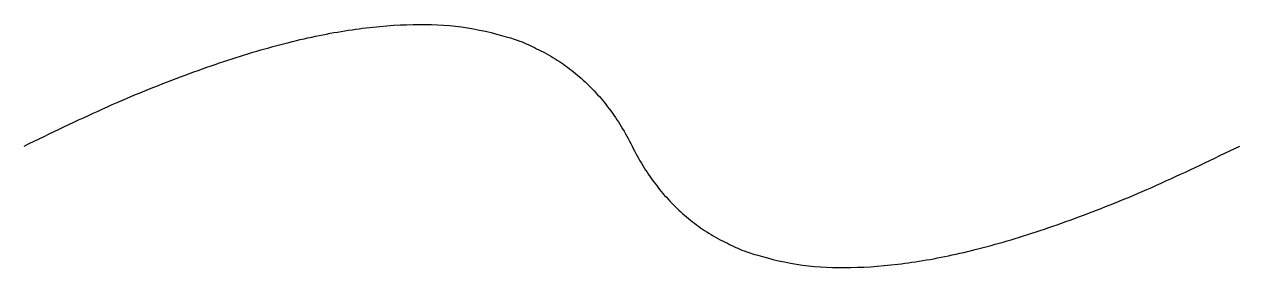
# Model space of a CAD drawing. Extents: x 0 to 10, y -1 to 1.
import ezdxf

# ---------------------------------------------------------------- set-up
doc = ezdxf.new("R2010")
doc.units = 0
doc.layers.get('0').update_dxf_attribs({"linetype": 'CONTINUOUS'})

msp = doc.modelspace()

# ---------------------------------------------------------------- linework, layer by layer
for points in [[(0, 0), (4, 2), (5, 0)], [(5, 0), (6, -2), (10, 0)]]:
    msp.add_open_spline(points, degree=2)

doc.saveas('drawing.dxf')
